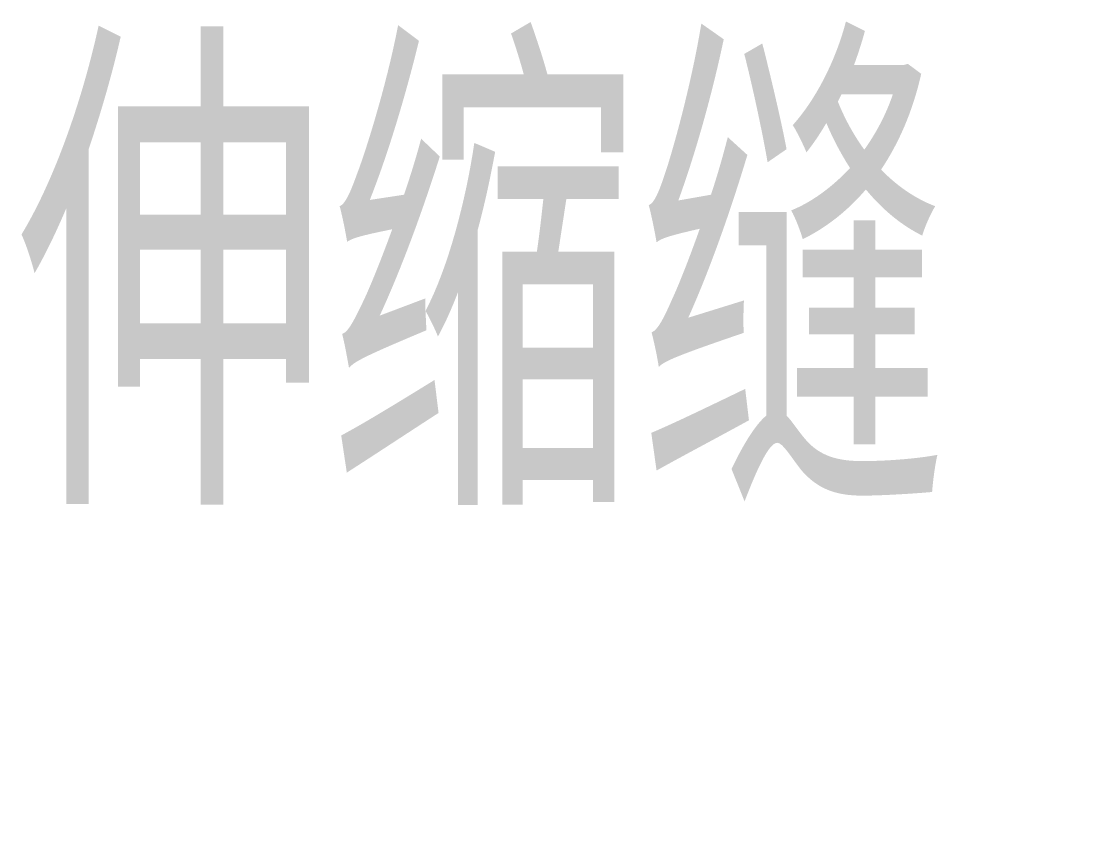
# Model space of a CAD drawing. Extents: x -160106 to 966792, y -663931 to 1550022.
# Drawn here: x -85212 to -83734, y -137617 to -136490 of the extents above; entities that cross this region are included whole.
import ezdxf
from ezdxf.enums import TextEntityAlignment as Align
from ezdxf.xclip import XClip

# ---------------------------------------------------------------- set-up
doc = ezdxf.new("R2010")
doc.units = 0
doc.linetypes.add('ZN-DASH', pattern=[0.35, 0.25, -0.1])
for name, color, linetype in [('!ZN1-填充-8', 8, 'Continuous'), ('!ZN2-WALL-5', 5, 'Continuous'), ('WZ', 2, 'Continuous')]:
    doc.layers.add(name, color=color, linetype=linetype)
doc.styles.add('HZ', font='romans.shx', dxfattribs={"width": 0.65, "bigfont": '&通用中文字体.shx'})

# ---------------------------------------------------------------- blocks, each defined once
blk = doc.blocks.new('20250919174842')
at = {"layer": '!ZN1-填充-8'}
h = blk.add_hatch(dxfattribs=at)
h.set_pattern_fill('钢筋混凝土', color=256, scale=10, style=0)
h.set_pattern_definition([(45, (-360, 0), (-17.6777, 17.6777), []), (50, (-360, 0), (71.726, -6.2752), [7.5, -82.5]), (355, (-360, 0), (-13.875, 75.219), [6, -66]), (100.451, (-354.02, -0.52), (57.851, 68.944), [6.374, -70.114]), (46.184, (-360, 20), (106.724, -16.552), [11.25, -123.75]), (96.636, (-351.11, 18.62), (93.466, 97.412), [9.561, -105.171]), (351.184, (-360, 20), (93.466, 97.412), [9, -99]), (21, (-350, 15), (59.6907, -40.262), [7.5, -82.5]), (326, (-350, 15), (24.3315, 72.515), [6, -66]), (71.451, (-345.026, 11.645), (84.022, 32.253), [6.374, -70.114]), (37.5, (-360, 0), (1.216, 33.2894), [0, -65.2, 0, -67, 0, -66.25]), (7.5, (-360, 0), (26.307, 39.4412), [0, -38.2, 0, -63.7, 0, -25.25]), (327.5, (-382.3, 0), (53.38224, -2.2555), [0, -25, 0, -78, 0, -103.5]), (317.5, (-392.3, 0), (58.3186, 10.0105), [0, -32.5, 0, -51.8, 0, -73.5])])
h.paths.add_polyline_path([(-800, 800), (-800, 0), (0, 0), (0, 800)])
at = {"layer": '!ZN2-WALL-5'}
blk.add_line((-800, 800), (-800, 0), dxfattribs=at)
at = {"color": 4, "linetype": 'ZN-DASH', "ltscale": 30, "const_width": 3}
blk.add_lwpolyline([(-806.5, 4.1), (-820, 4.1), (-820, 1245.4)], dxfattribs=at)

msp = doc.modelspace()

# ---------------------------------------------------------------- block references
at = {"ltscale": 40}
ref = msp.add_blockref('20250919174842', (-83734.38, -138365.37), dxfattribs=at)
XClip(ref).set_block_clipping_path([(-1737.727244179, -429.4694131733), (-283.1170685769, 603.0737668996)])

# ---------------------------------------------------------------- texts
at = {"layer": 'WZ', "style": 'HZ', "width": 0.75}
msp.add_text('伸缩缝', height=600, dxfattribs=at).set_placement((-85218.9, -136855.61, 0), align=Align.MIDDLE_LEFT)

doc.saveas('drawing.dxf')
